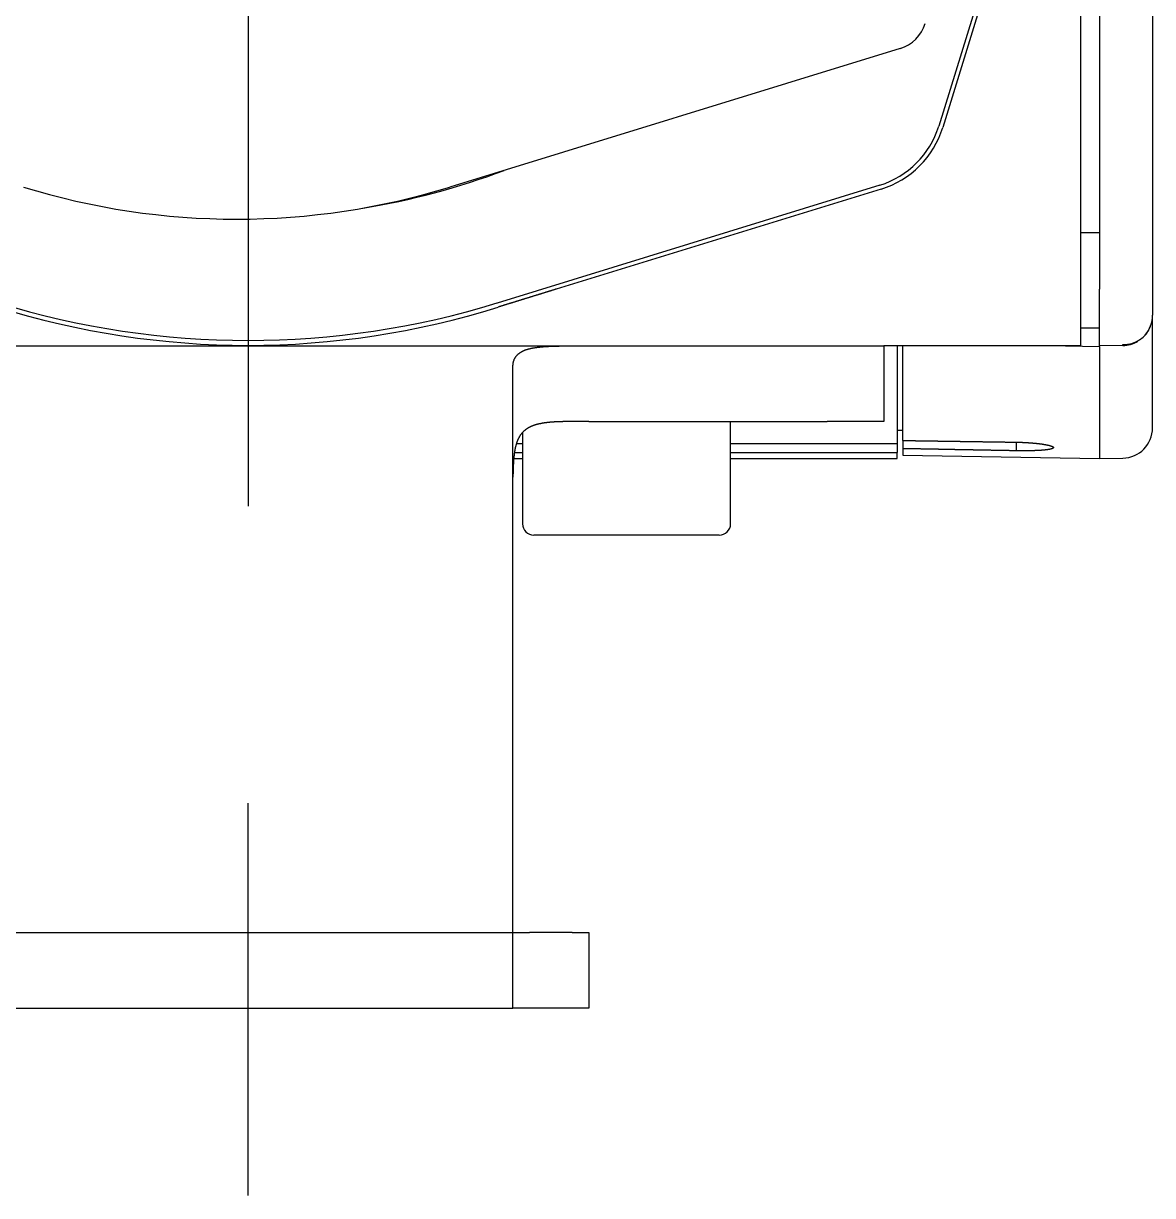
# Model space of a CAD drawing. Extents: x 55 to 320, y 62 to 485.
# Drawn here: x 78.34 to 108.18, y 397.56 to 428.53 of the extents above; entities that cross this region are included whole.
import ezdxf

# ---------------------------------------------------------------- set-up
doc = ezdxf.new("R2010")
doc.units = 0
doc.header["$MEASUREMENT"] = 0
doc.linetypes.add('CENTER', pattern=[50.8, 31.75, -6.35, 6.35, -6.35])
doc.layers.get('0').update_dxf_attribs({"linetype": 'CONTINUOUS'})
doc.layers.add('FR_QBM1_G14_40U', color=7, linetype='CONTINUOUS')

msp = doc.modelspace()

# ---------------------------------------------------------------- linework, layer by layer
at = {"linetype": 'CENTER'}
for p, q in [((84.279, 484.577), (84.279, 415.781)), ((84.279, 397.561), (84.279, 407.927))]:
    msp.add_line(p, q, dxfattribs=at)
at = {"layer": 'FR_QBM1_G14_40U', "color": 5, "linetype": 'Continuous'}
for p, q in [((106.779, 463.511), (106.779, 421.51)), ((108.179, 463.5), (108.179, 421.521)), ((106.279, 437.963), (106.279, 421.511)), ((105.644, 435.932), (102.53, 425.817)), ((105.749, 435.899), (102.635, 425.785)), ((101.51, 427.871), (89.614, 424.209)), ((100.972, 424.26), (90.858, 421.145)), ((101.004, 424.155), (92.417, 421.511)), ((106.279, 423.011), (106.779, 423.011)), ((106.279, 421.511), (106.279, 420.011)), ((106.779, 420.011), (106.779, 421.51)), ((108.179, 421.521), (108.179, 420.821)), ((108.179, 417.846), (108.179, 420.821)), ((106.779, 420.485), (106.279, 420.485)), ((75.279, 420.011), (93.279, 420.011)), ((93.279, 420.011), (99.579, 420.011)), ((99.579, 420.011), (101.079, 420.011)), ((101.079, 420.011), (101.079, 418.011)), ((106.279, 420.011), (101.079, 420.011)), ((101.429, 420.011), (101.429, 417.434)), ((101.579, 417.513), (101.579, 420.011)), ((105.877, 420.011), (106.779, 420)), ((107.393, 420.021), (106.779, 420.011)), ((106.779, 420), (106.779, 420.011)), ((106.779, 420), (106.779, 417.035)), ((91.279, 418.011), (91.279, 419.475)), ((91.279, 405.511), (91.279, 418.011)), ((93.279, 418.011), (99.579, 418.011)), ((97.029, 415.311), (97.029, 418.011)), ((101.079, 418.011), (99.579, 418.011)), ((91.529, 417.716), (91.529, 415.311)), ((101.429, 417.788), (101.579, 417.788)), ((101.579, 417.513), (101.579, 417.296)), ((91.32, 417.199), (91.529, 417.199)), ((91.374, 417.434), (91.529, 417.434)), ((97.029, 417.434), (101.429, 417.434)), ((97.029, 417.199), (101.429, 417.199)), ((101.429, 417.434), (101.429, 417.199)), ((101.429, 417.035), (101.429, 417.199)), ((101.579, 417.296), (101.579, 417.126)), ((104.579, 417.478), (104.579, 417.24)), ((104.579, 417.24), (104.579, 417.24)), ((91.299, 417.035), (91.529, 417.035)), ((97.029, 417.035), (101.429, 417.035)), ((101.579, 417.126), (106.779, 417.035)), ((106.779, 417.035), (107.393, 417.046)), ((96.729, 415.011), (91.829, 415.011)), ((91.279, 404.511), (91.279, 405.511)), ((77.279, 404.511), (91.279, 404.511)), ((91.279, 404.511), (91.718, 404.511)), ((91.279, 402.511), (91.279, 404.511)), ((92.84, 404.511), (91.718, 404.511)), ((92.84, 404.511), (93.279, 404.511)), ((93.279, 404.511), (93.279, 402.511)), ((77.279, 402.511), (91.279, 402.511)), ((91.718, 402.511), (91.279, 402.511)), ((92.84, 402.511), (91.718, 402.511)), ((93.279, 402.511), (92.84, 402.511))]:
    msp.add_line(p, q, dxfattribs=at)
for points in [[(92.417, 421.511, 0), (92.405, 421.507, 0), (92.393, 421.503, 0), (92.381, 421.499, 0), (92.369, 421.496, 0), (92.357, 421.492, 0), (92.344, 421.488, 0), (92.332, 421.484, 0), (92.32, 421.481, 0), (92.308, 421.477, 0), (92.296, 421.473, 0), (92.284, 421.469, 0), (92.271, 421.466, 0), (92.259, 421.462, 0), (92.247, 421.458, 0), (92.235, 421.454, 0), (92.223, 421.451, 0), (92.211, 421.447, 0), (92.198, 421.443, 0), (92.186, 421.439, 0), (92.174, 421.436, 0), (92.162, 421.432, 0), (92.15, 421.428, 0), (92.138, 421.424, 0), (92.126, 421.421, 0), (92.114, 421.417, 0), (92.101, 421.413, 0), (92.089, 421.409, 0), (92.077, 421.406, 0), (92.065, 421.402, 0), (92.053, 421.398, 0), (92.041, 421.394, 0), (92.029, 421.391, 0), (92.016, 421.387, 0), (92.004, 421.383, 0), (91.992, 421.38, 0), (91.98, 421.376, 0), (91.968, 421.372, 0), (91.956, 421.368, 0), (91.944, 421.365, 0), (91.932, 421.361, 0), (91.92, 421.357, 0), (91.908, 421.353, 0), (91.896, 421.35, 0), (91.883, 421.346, 0), (91.871, 421.342, 0), (91.859, 421.339, 0), (91.847, 421.335, 0), (91.835, 421.331, 0), (91.823, 421.327, 0), (91.811, 421.324, 0), (91.799, 421.32, 0), (91.787, 421.316, 0), (91.775, 421.312, 0), (91.763, 421.309, 0), (91.751, 421.305, 0), (91.739, 421.301, 0), (91.727, 421.298, 0), (91.715, 421.294, 0), (91.703, 421.29, 0), (91.691, 421.286, 0), (91.679, 421.283, 0), (91.667, 421.279, 0), (91.655, 421.275, 0), (91.643, 421.272, 0), (91.631, 421.268, 0), (91.619, 421.264, 0), (91.607, 421.261, 0), (91.595, 421.257, 0), (91.583, 421.253, 0), (91.571, 421.25, 0), (91.559, 421.246, 0), (91.547, 421.242, 0), (91.535, 421.238, 0), (91.523, 421.235, 0), (91.511, 421.231, 0), (91.499, 421.227, 0), (91.488, 421.224, 0), (91.476, 421.22, 0), (91.464, 421.216, 0), (91.452, 421.213, 0), (91.44, 421.209, 0), (91.428, 421.205, 0), (91.416, 421.202, 0), (91.404, 421.198, 0), (91.393, 421.194, 0), (91.381, 421.191, 0), (91.369, 421.187, 0), (91.357, 421.183, 0), (91.345, 421.18, 0), (91.333, 421.176, 0), (91.322, 421.172, 0), (91.31, 421.169, 0), (91.298, 421.165, 0), (91.286, 421.161, 0), (91.275, 421.158, 0), (91.263, 421.154, 0), (91.251, 421.151, 0), (91.239, 421.147, 0), (91.227, 421.143, 0), (91.216, 421.14, 0), (91.204, 421.136, 0), (91.192, 421.132, 0), (91.18, 421.129, 0), (91.169, 421.125, 0), (91.157, 421.122, 0), (91.145, 421.118, 0), (91.134, 421.114, 0), (91.122, 421.111, 0), (91.11, 421.107, 0), (91.099, 421.103, 0), (91.087, 421.1, 0), (91.075, 421.096, 0), (91.064, 421.093, 0), (91.052, 421.089, 0), (91.04, 421.085, 0), (91.029, 421.082, 0), (91.017, 421.078, 0), (91.006, 421.075, 0), (90.994, 421.071, 0), (90.983, 421.067, 0), (90.971, 421.064, 0), (90.96, 421.06, 0), (90.948, 421.057, 0), (90.936, 421.053, 0), (90.925, 421.05, 0), (90.913, 421.046, 0), (90.902, 421.042, 0), (90.89, 421.039, 0)], [(91.297, 417.011, 0), (91.297, 417.007, 0), (91.296, 417.003, 0), (91.296, 417, 0), (91.296, 416.996, 0), (91.296, 416.992, 0), (91.295, 416.989, 0), (91.295, 416.985, 0), (91.295, 416.982, 0), (91.295, 416.978, 0), (91.294, 416.974, 0), (91.294, 416.971, 0), (91.294, 416.967, 0), (91.293, 416.964, 0), (91.293, 416.96, 0), (91.293, 416.956, 0), (91.293, 416.953, 0), (91.293, 416.949, 0), (91.292, 416.946, 0), (91.292, 416.942, 0), (91.292, 416.938, 0), (91.292, 416.935, 0), (91.291, 416.931, 0), (91.291, 416.928, 0), (91.291, 416.924, 0), (91.291, 416.92, 0), (91.29, 416.917, 0), (91.29, 416.913, 0), (91.29, 416.909, 0), (91.29, 416.906, 0), (91.29, 416.902, 0), (91.289, 416.899, 0), (91.289, 416.895, 0), (91.289, 416.891, 0), (91.289, 416.888, 0), (91.288, 416.884, 0), (91.288, 416.88, 0), (91.288, 416.877, 0), (91.288, 416.873, 0), (91.288, 416.87, 0), (91.287, 416.866, 0), (91.287, 416.862, 0), (91.287, 416.859, 0), (91.287, 416.855, 0), (91.287, 416.852, 0), (91.287, 416.848, 0), (91.286, 416.844, 0), (91.286, 416.841, 0), (91.286, 416.837, 0), (91.286, 416.833, 0), (91.286, 416.83, 0), (91.285, 416.826, 0), (91.285, 416.823, 0), (91.285, 416.819, 0), (91.285, 416.815, 0), (91.285, 416.812, 0), (91.285, 416.808, 0), (91.284, 416.804, 0), (91.284, 416.801, 0), (91.284, 416.797, 0), (91.284, 416.794, 0), (91.284, 416.79, 0), (91.284, 416.786, 0), (91.284, 416.783, 0), (91.284, 416.779, 0), (91.283, 416.775, 0), (91.283, 416.772, 0), (91.283, 416.768, 0), (91.283, 416.764, 0), (91.283, 416.761, 0), (91.283, 416.757, 0), (91.282, 416.754, 0), (91.282, 416.75, 0), (91.282, 416.746, 0), (91.282, 416.743, 0), (91.282, 416.739, 0), (91.282, 416.735, 0), (91.282, 416.732, 0), (91.282, 416.728, 0), (91.282, 416.725, 0), (91.281, 416.721, 0), (91.281, 416.717, 0), (91.281, 416.714, 0), (91.281, 416.71, 0), (91.281, 416.706, 0), (91.281, 416.703, 0), (91.281, 416.699, 0), (91.281, 416.695, 0), (91.281, 416.692, 0), (91.281, 416.688, 0), (91.281, 416.685, 0), (91.281, 416.681, 0), (91.28, 416.677, 0), (91.28, 416.674, 0), (91.28, 416.67, 0), (91.28, 416.666, 0), (91.28, 416.663, 0), (91.28, 416.659, 0), (91.28, 416.656, 0), (91.28, 416.652, 0), (91.28, 416.648, 0), (91.28, 416.645, 0), (91.28, 416.641, 0), (91.28, 416.637, 0), (91.28, 416.634, 0), (91.279, 416.63, 0), (91.279, 416.626, 0), (91.279, 416.623, 0), (91.279, 416.619, 0), (91.279, 416.616, 0), (91.279, 416.612, 0), (91.279, 416.608, 0), (91.279, 416.605, 0), (91.279, 416.601, 0), (91.279, 416.597, 0), (91.279, 416.594, 0), (91.279, 416.59, 0), (91.279, 416.586, 0), (91.279, 416.583, 0), (91.279, 416.579, 0), (91.279, 416.576, 0), (91.279, 416.572, 0), (91.279, 416.568, 0), (91.279, 416.565, 0), (91.279, 416.561, 0), (91.279, 416.557, 0), (91.279, 416.554, 0), (91.279, 416.55, 0), (91.279, 416.546, 0)]]:
    msp.add_polyline3d(points, dxfattribs=at)
at = {"layer": 'FR_QBM1_G14_40U', "color": 5}
for points in [[(91.279, 419.475, 0), (91.279, 419.483, 0), (91.279, 419.492, 0), (91.279, 419.5, 0), (91.28, 419.508, 0), (91.281, 419.516, 0), (91.281, 419.524, 0), (91.282, 419.532, 0), (91.283, 419.54, 0), (91.284, 419.548, 0), (91.285, 419.556, 0), (91.286, 419.564, 0), (91.288, 419.572, 0), (91.289, 419.579, 0), (91.291, 419.587, 0), (91.293, 419.594, 0), (91.295, 419.601, 0), (91.297, 419.609, 0), (91.299, 419.616, 0), (91.301, 419.623, 0), (91.303, 419.63, 0), (91.306, 419.637, 0), (91.309, 419.644, 0), (91.311, 419.651, 0), (91.314, 419.658, 0), (91.317, 419.664, 0), (91.32, 419.671, 0), (91.324, 419.678, 0), (91.327, 419.684, 0), (91.33, 419.691, 0), (91.334, 419.697, 0), (91.338, 419.703, 0), (91.342, 419.709, 0), (91.346, 419.716, 0), (91.35, 419.722, 0), (91.354, 419.728, 0), (91.358, 419.734, 0), (91.363, 419.739, 0), (91.367, 419.745, 0), (91.372, 419.751, 0), (91.377, 419.757, 0), (91.382, 419.762, 0), (91.387, 419.768, 0), (91.392, 419.773, 0), (91.397, 419.778, 0), (91.403, 419.784, 0), (91.408, 419.789, 0), (91.414, 419.794, 0), (91.42, 419.799, 0), (91.426, 419.804, 0), (91.432, 419.809, 0), (91.438, 419.814, 0), (91.444, 419.819, 0), (91.451, 419.823, 0), (91.457, 419.828, 0), (91.464, 419.833, 0), (91.47, 419.837, 0), (91.477, 419.842, 0), (91.484, 419.846, 0), (91.492, 419.85, 0), (91.499, 419.855, 0), (91.506, 419.859, 0), (91.514, 419.863, 0), (91.521, 419.867, 0), (91.529, 419.871, 0), (91.537, 419.875, 0), (91.545, 419.879, 0), (91.553, 419.883, 0), (91.561, 419.886, 0), (91.569, 419.89, 0), (91.578, 419.893, 0), (91.586, 419.897, 0), (91.595, 419.9, 0), (91.604, 419.904, 0), (91.613, 419.907, 0), (91.622, 419.91, 0), (91.631, 419.914, 0), (91.64, 419.917, 0), (91.65, 419.92, 0), (91.659, 419.923, 0), (91.669, 419.926, 0), (91.679, 419.928, 0), (91.689, 419.931, 0), (91.699, 419.934, 0), (91.709, 419.937, 0), (91.719, 419.939, 0), (91.729, 419.942, 0), (91.74, 419.944, 0), (91.751, 419.947, 0), (91.761, 419.949, 0), (91.772, 419.951, 0), (91.783, 419.953, 0), (91.794, 419.956, 0), (91.805, 419.958, 0), (91.817, 419.96, 0), (91.828, 419.962, 0), (91.84, 419.964, 0), (91.851, 419.965, 0), (91.863, 419.967, 0), (91.875, 419.969, 0), (91.887, 419.971, 0), (91.899, 419.972, 0), (91.911, 419.974, 0), (91.924, 419.975, 0), (91.936, 419.977, 0), (91.949, 419.978, 0), (91.961, 419.98, 0), (91.974, 419.981, 0), (91.987, 419.983, 0), (92, 419.984, 0), (92.013, 419.985, 0), (92.026, 419.987, 0), (92.039, 419.988, 0), (92.052, 419.989, 0), (92.066, 419.99, 0), (92.079, 419.991, 0), (92.093, 419.992, 0), (92.106, 419.993, 0), (92.12, 419.994, 0), (92.134, 419.995, 0), (92.147, 419.996, 0), (92.161, 419.997, 0), (92.175, 419.998, 0), (92.189, 419.999, 0), (92.204, 419.999, 0), (92.218, 420, 0), (92.232, 420.001, 0), (92.247, 420.002, 0), (92.261, 420.002, 0), (92.276, 420.003, 0), (92.29, 420.003, 0), (92.305, 420.004, 0), (92.32, 420.005, 0), (92.335, 420.005, 0), (92.35, 420.006, 0), (92.365, 420.006, 0), (92.38, 420.007, 0), (92.395, 420.007, 0), (92.41, 420.007, 0), (92.425, 420.008, 0), (92.441, 420.008, 0), (92.456, 420.008, 0), (92.472, 420.009, 0), (92.487, 420.009, 0), (92.502, 420.009, 0), (92.518, 420.01, 0), (92.534, 420.01, 0), (92.549, 420.01, 0), (92.565, 420.01, 0), (92.581, 420.01, 0), (92.597, 420.011, 0), (92.613, 420.011, 0), (92.629, 420.011, 0), (92.645, 420.011, 0), (92.661, 420.011, 0), (92.677, 420.011, 0), (92.693, 420.011, 0), (92.709, 420.011, 0), (92.726, 420.011, 0), (92.742, 420.011, 0), (92.758, 420.011, 0), (92.775, 420.012, 0), (92.791, 420.012, 0), (92.808, 420.012, 0), (92.824, 420.012, 0), (92.841, 420.012, 0), (92.857, 420.012, 0), (92.874, 420.011, 0), (92.89, 420.011, 0), (92.907, 420.011, 0), (92.924, 420.011, 0), (92.94, 420.011, 0), (92.957, 420.011, 0), (92.974, 420.011, 0), (92.991, 420.011, 0), (93.007, 420.011, 0), (93.024, 420.011, 0), (93.041, 420.011, 0), (93.058, 420.011, 0), (93.075, 420.011, 0), (93.092, 420.011, 0), (93.109, 420.011, 0), (93.126, 420.011, 0), (93.143, 420.011, 0), (93.16, 420.011, 0), (93.177, 420.011, 0), (93.194, 420.011, 0), (93.211, 420.011, 0), (93.228, 420.011, 0), (93.245, 420.011, 0), (93.262, 420.011, 0), (93.279, 420.011, 0)], [(93.279, 418.011, 0), (93.266, 418.011, 0), (93.254, 418.011, 0), (93.241, 418.011, 0), (93.228, 418.011, 0), (93.215, 418.011, 0), (93.203, 418.011, 0), (93.19, 418.011, 0), (93.177, 418.011, 0), (93.165, 418.011, 0), (93.152, 418.011, 0), (93.139, 418.011, 0), (93.127, 418.011, 0), (93.114, 418.011, 0), (93.101, 418.011, 0), (93.089, 418.011, 0), (93.076, 418.011, 0), (93.064, 418.011, 0), (93.051, 418.011, 0), (93.038, 418.012, 0), (93.026, 418.012, 0), (93.013, 418.012, 0), (93.001, 418.012, 0), (92.988, 418.012, 0), (92.976, 418.012, 0), (92.963, 418.012, 0), (92.951, 418.012, 0), (92.938, 418.012, 0), (92.926, 418.012, 0), (92.913, 418.012, 0), (92.901, 418.012, 0), (92.888, 418.012, 0), (92.876, 418.012, 0), (92.864, 418.012, 0), (92.851, 418.013, 0), (92.839, 418.013, 0), (92.827, 418.013, 0), (92.814, 418.013, 0), (92.802, 418.013, 0), (92.79, 418.013, 0), (92.778, 418.013, 0), (92.765, 418.012, 0), (92.753, 418.012, 0), (92.741, 418.012, 0), (92.729, 418.012, 0), (92.717, 418.012, 0), (92.705, 418.012, 0), (92.693, 418.012, 0), (92.681, 418.012, 0), (92.669, 418.012, 0), (92.657, 418.012, 0), (92.645, 418.011, 0), (92.633, 418.011, 0), (92.621, 418.011, 0), (92.609, 418.011, 0), (92.597, 418.011, 0), (92.585, 418.01, 0), (92.573, 418.01, 0), (92.562, 418.01, 0), (92.55, 418.01, 0), (92.538, 418.009, 0), (92.526, 418.009, 0), (92.515, 418.008, 0), (92.503, 418.008, 0), (92.492, 418.008, 0), (92.48, 418.007, 0), (92.469, 418.007, 0), (92.457, 418.006, 0), (92.446, 418.006, 0), (92.434, 418.005, 0), (92.423, 418.005, 0), (92.412, 418.004, 0), (92.4, 418.004, 0), (92.389, 418.003, 0), (92.378, 418.002, 0), (92.367, 418.002, 0), (92.355, 418.001, 0), (92.344, 418, 0), (92.333, 417.999, 0), (92.322, 417.999, 0), (92.311, 417.998, 0), (92.3, 417.997, 0), (92.289, 417.996, 0), (92.278, 417.995, 0), (92.268, 417.994, 0), (92.257, 417.993, 0), (92.246, 417.992, 0), (92.235, 417.991, 0), (92.225, 417.99, 0), (92.214, 417.989, 0), (92.204, 417.988, 0), (92.193, 417.987, 0), (92.183, 417.986, 0), (92.172, 417.984, 0), (92.162, 417.983, 0), (92.151, 417.982, 0), (92.141, 417.98, 0), (92.131, 417.979, 0), (92.121, 417.978, 0), (92.111, 417.976, 0), (92.101, 417.975, 0), (92.091, 417.973, 0), (92.081, 417.972, 0), (92.071, 417.97, 0), (92.061, 417.968, 0), (92.051, 417.967, 0), (92.041, 417.965, 0), (92.031, 417.963, 0), (92.022, 417.961, 0), (92.012, 417.959, 0), (92.003, 417.957, 0), (91.993, 417.956, 0), (91.984, 417.954, 0), (91.974, 417.951, 0), (91.965, 417.949, 0), (91.956, 417.947, 0), (91.946, 417.945, 0), (91.937, 417.943, 0), (91.928, 417.941, 0), (91.919, 417.938, 0), (91.91, 417.936, 0), (91.901, 417.933, 0), (91.892, 417.931, 0), (91.883, 417.928, 0), (91.875, 417.926, 0), (91.866, 417.923, 0), (91.857, 417.921, 0), (91.849, 417.918, 0), (91.84, 417.915, 0), (91.832, 417.912, 0), (91.823, 417.909, 0), (91.815, 417.906, 0), (91.807, 417.903, 0), (91.799, 417.9, 0), (91.791, 417.897, 0), (91.783, 417.894, 0), (91.775, 417.89, 0), (91.767, 417.887, 0), (91.759, 417.884, 0), (91.751, 417.88, 0), (91.743, 417.877, 0), (91.736, 417.873, 0), (91.728, 417.869, 0), (91.721, 417.866, 0), (91.713, 417.862, 0), (91.706, 417.858, 0), (91.699, 417.854, 0), (91.691, 417.85, 0), (91.684, 417.846, 0), (91.677, 417.842, 0), (91.67, 417.837, 0), (91.663, 417.833, 0), (91.656, 417.829, 0), (91.649, 417.824, 0), (91.642, 417.82, 0), (91.636, 417.815, 0), (91.629, 417.811, 0), (91.623, 417.806, 0), (91.616, 417.801, 0), (91.61, 417.796, 0), (91.603, 417.791, 0), (91.597, 417.786, 0), (91.591, 417.781, 0), (91.585, 417.776, 0), (91.579, 417.771, 0), (91.573, 417.766, 0), (91.567, 417.76, 0), (91.561, 417.755, 0), (91.555, 417.749, 0), (91.549, 417.744, 0), (91.544, 417.738, 0), (91.538, 417.732, 0), (91.533, 417.727, 0), (91.527, 417.721, 0), (91.522, 417.715, 0), (91.516, 417.709, 0), (91.511, 417.703, 0), (91.506, 417.697, 0), (91.501, 417.691, 0), (91.496, 417.684, 0), (91.491, 417.678, 0), (91.486, 417.671, 0), (91.481, 417.665, 0), (91.477, 417.658, 0), (91.472, 417.652, 0), (91.468, 417.645, 0), (91.463, 417.638, 0), (91.459, 417.631, 0), (91.454, 417.624, 0), (91.45, 417.617, 0), (91.446, 417.61, 0), (91.442, 417.603, 0), (91.438, 417.596, 0), (91.434, 417.589, 0), (91.43, 417.581, 0), (91.426, 417.574, 0), (91.422, 417.566, 0), (91.418, 417.559, 0), (91.415, 417.551, 0), (91.411, 417.543, 0), (91.408, 417.535, 0), (91.404, 417.527, 0), (91.401, 417.519, 0), (91.397, 417.511, 0), (91.394, 417.503, 0), (91.391, 417.495, 0), (91.388, 417.487, 0), (91.385, 417.479, 0), (91.382, 417.47, 0), (91.379, 417.462, 0), (91.376, 417.453, 0), (91.373, 417.445, 0), (91.37, 417.436, 0), (91.368, 417.427, 0), (91.365, 417.419, 0), (91.362, 417.41, 0), (91.36, 417.401, 0), (91.357, 417.392, 0), (91.355, 417.383, 0), (91.353, 417.374, 0), (91.35, 417.365, 0), (91.348, 417.356, 0), (91.346, 417.346, 0), (91.344, 417.337, 0), (91.341, 417.328, 0), (91.339, 417.318, 0), (91.337, 417.309, 0), (91.335, 417.299, 0), (91.333, 417.29, 0), (91.332, 417.28, 0), (91.33, 417.27, 0), (91.328, 417.261, 0), (91.326, 417.251, 0), (91.324, 417.241, 0), (91.323, 417.231, 0), (91.321, 417.221, 0), (91.32, 417.211, 0), (91.318, 417.201, 0), (91.317, 417.191, 0), (91.315, 417.181, 0), (91.314, 417.17, 0), (91.312, 417.16, 0), (91.311, 417.15, 0), (91.31, 417.139, 0), (91.308, 417.129, 0), (91.307, 417.118, 0), (91.306, 417.108, 0), (91.305, 417.097, 0), (91.304, 417.086, 0), (91.303, 417.076, 0), (91.302, 417.065, 0), (91.301, 417.054, 0), (91.3, 417.043, 0), (91.299, 417.032, 0), (91.298, 417.022, 0), (91.297, 417.011, 0)], [(101.579, 417.513, 0), (101.592, 417.513, 0), (101.606, 417.513, 0), (101.619, 417.513, 0), (101.633, 417.513, 0), (101.646, 417.512, 0), (101.66, 417.512, 0), (101.673, 417.512, 0), (101.687, 417.512, 0), (101.7, 417.512, 0), (101.713, 417.511, 0), (101.727, 417.511, 0), (101.74, 417.511, 0), (101.754, 417.511, 0), (101.767, 417.511, 0), (101.781, 417.51, 0), (101.794, 417.51, 0), (101.808, 417.51, 0), (101.821, 417.51, 0), (101.835, 417.51, 0), (101.848, 417.509, 0), (101.861, 417.509, 0), (101.875, 417.509, 0), (101.888, 417.509, 0), (101.902, 417.509, 0), (101.915, 417.508, 0), (101.929, 417.508, 0), (101.942, 417.508, 0), (101.956, 417.508, 0), (101.969, 417.507, 0), (101.983, 417.507, 0), (101.996, 417.507, 0), (102.009, 417.507, 0), (102.023, 417.507, 0), (102.036, 417.506, 0), (102.05, 417.506, 0), (102.063, 417.506, 0), (102.077, 417.506, 0), (102.09, 417.506, 0), (102.104, 417.505, 0), (102.117, 417.505, 0), (102.131, 417.505, 0), (102.144, 417.505, 0), (102.157, 417.505, 0), (102.171, 417.504, 0), (102.184, 417.504, 0), (102.198, 417.504, 0), (102.211, 417.504, 0), (102.225, 417.504, 0), (102.238, 417.503, 0), (102.252, 417.503, 0), (102.265, 417.503, 0), (102.279, 417.503, 0), (102.292, 417.503, 0), (102.305, 417.502, 0), (102.319, 417.502, 0), (102.332, 417.502, 0), (102.346, 417.502, 0), (102.359, 417.502, 0), (102.373, 417.501, 0), (102.386, 417.501, 0), (102.4, 417.501, 0), (102.413, 417.501, 0), (102.426, 417.501, 0), (102.44, 417.5, 0), (102.453, 417.5, 0), (102.467, 417.5, 0), (102.48, 417.5, 0), (102.494, 417.5, 0), (102.507, 417.499, 0), (102.521, 417.499, 0), (102.534, 417.499, 0), (102.548, 417.499, 0), (102.561, 417.499, 0), (102.574, 417.498, 0), (102.588, 417.498, 0), (102.601, 417.498, 0), (102.615, 417.498, 0), (102.628, 417.498, 0), (102.642, 417.497, 0), (102.655, 417.497, 0), (102.669, 417.497, 0), (102.682, 417.497, 0), (102.696, 417.496, 0), (102.709, 417.496, 0), (102.722, 417.496, 0), (102.736, 417.496, 0), (102.749, 417.496, 0), (102.763, 417.495, 0), (102.776, 417.495, 0), (102.79, 417.495, 0), (102.803, 417.495, 0), (102.817, 417.495, 0), (102.83, 417.494, 0), (102.844, 417.494, 0), (102.857, 417.494, 0), (102.87, 417.494, 0), (102.884, 417.494, 0), (102.897, 417.493, 0), (102.911, 417.493, 0), (102.924, 417.493, 0), (102.938, 417.493, 0), (102.951, 417.493, 0), (102.965, 417.492, 0), (102.978, 417.492, 0), (102.992, 417.492, 0), (103.005, 417.492, 0), (103.018, 417.492, 0), (103.032, 417.491, 0), (103.045, 417.491, 0), (103.059, 417.491, 0), (103.072, 417.491, 0), (103.086, 417.491, 0), (103.099, 417.49, 0), (103.113, 417.49, 0), (103.126, 417.49, 0), (103.139, 417.49, 0), (103.153, 417.49, 0), (103.166, 417.489, 0), (103.18, 417.489, 0), (103.193, 417.489, 0), (103.207, 417.489, 0), (103.22, 417.489, 0), (103.234, 417.488, 0), (103.247, 417.488, 0), (103.261, 417.488, 0), (103.274, 417.488, 0), (103.287, 417.488, 0), (103.301, 417.487, 0), (103.314, 417.487, 0), (103.328, 417.487, 0), (103.341, 417.487, 0), (103.355, 417.486, 0), (103.368, 417.486, 0), (103.382, 417.486, 0), (103.395, 417.486, 0), (103.409, 417.486, 0), (103.422, 417.485, 0), (103.435, 417.485, 0), (103.449, 417.485, 0), (103.462, 417.485, 0), (103.476, 417.485, 0), (103.489, 417.484, 0), (103.503, 417.484, 0), (103.516, 417.484, 0), (103.53, 417.484, 0), (103.543, 417.484, 0), (103.557, 417.483, 0), (103.57, 417.483, 0), (103.583, 417.483, 0), (103.597, 417.483, 0), (103.61, 417.483, 0), (103.624, 417.482, 0), (103.637, 417.482, 0), (103.651, 417.482, 0), (103.664, 417.482, 0), (103.678, 417.482, 0), (103.691, 417.481, 0), (103.705, 417.481, 0), (103.718, 417.481, 0), (103.731, 417.481, 0), (103.745, 417.481, 0), (103.758, 417.48, 0), (103.772, 417.48, 0), (103.785, 417.48, 0), (103.799, 417.48, 0), (103.812, 417.48, 0), (103.826, 417.479, 0), (103.839, 417.479, 0), (103.852, 417.479, 0), (103.866, 417.479, 0), (103.879, 417.479, 0), (103.893, 417.478, 0), (103.906, 417.478, 0), (103.92, 417.478, 0), (103.933, 417.478, 0), (103.947, 417.477, 0), (103.96, 417.477, 0), (103.974, 417.477, 0), (103.987, 417.477, 0), (104, 417.477, 0), (104.014, 417.476, 0), (104.027, 417.476, 0), (104.041, 417.476, 0), (104.054, 417.476, 0), (104.068, 417.476, 0), (104.081, 417.475, 0), (104.095, 417.475, 0), (104.108, 417.475, 0), (104.122, 417.475, 0), (104.135, 417.475, 0), (104.148, 417.474, 0), (104.162, 417.474, 0), (104.175, 417.474, 0), (104.189, 417.474, 0), (104.202, 417.474, 0), (104.216, 417.473, 0), (104.229, 417.473, 0), (104.243, 417.473, 0), (104.256, 417.473, 0), (104.27, 417.473, 0), (104.283, 417.472, 0), (104.296, 417.472, 0), (104.31, 417.472, 0), (104.323, 417.472, 0), (104.337, 417.472, 0), (104.35, 417.471, 0), (104.364, 417.471, 0), (104.377, 417.471, 0), (104.391, 417.471, 0), (104.404, 417.47, 0), (104.418, 417.47, 0), (104.431, 417.47, 0), (104.444, 417.47, 0), (104.458, 417.47, 0), (104.471, 417.469, 0), (104.485, 417.469, 0), (104.498, 417.469, 0), (104.512, 417.469, 0), (104.525, 417.469, 0), (104.539, 417.468, 0), (104.552, 417.468, 0), (104.566, 417.468, 0), (104.579, 417.468, 0)], [(104.579, 417.24, 0), (104.566, 417.24, 0), (104.552, 417.241, 0), (104.539, 417.241, 0), (104.525, 417.241, 0), (104.512, 417.241, 0), (104.498, 417.242, 0), (104.485, 417.242, 0), (104.471, 417.242, 0), (104.458, 417.242, 0), (104.444, 417.243, 0), (104.431, 417.243, 0), (104.418, 417.243, 0), (104.404, 417.243, 0), (104.391, 417.244, 0), (104.377, 417.244, 0), (104.364, 417.244, 0), (104.35, 417.244, 0), (104.337, 417.245, 0), (104.323, 417.245, 0), (104.31, 417.245, 0), (104.296, 417.245, 0), (104.283, 417.246, 0), (104.27, 417.246, 0), (104.256, 417.246, 0), (104.243, 417.246, 0), (104.229, 417.247, 0), (104.216, 417.247, 0), (104.202, 417.247, 0), (104.189, 417.247, 0), (104.175, 417.248, 0), (104.162, 417.248, 0), (104.148, 417.248, 0), (104.135, 417.248, 0), (104.122, 417.249, 0), (104.108, 417.249, 0), (104.095, 417.249, 0), (104.081, 417.249, 0), (104.068, 417.25, 0), (104.054, 417.25, 0), (104.041, 417.25, 0), (104.027, 417.25, 0), (104.014, 417.251, 0), (104, 417.251, 0), (103.987, 417.251, 0), (103.974, 417.251, 0), (103.96, 417.252, 0), (103.947, 417.252, 0), (103.933, 417.252, 0), (103.92, 417.252, 0), (103.906, 417.253, 0), (103.893, 417.253, 0), (103.879, 417.253, 0), (103.866, 417.253, 0), (103.852, 417.254, 0), (103.839, 417.254, 0), (103.826, 417.254, 0), (103.812, 417.254, 0), (103.799, 417.255, 0), (103.785, 417.255, 0), (103.772, 417.255, 0), (103.758, 417.255, 0), (103.745, 417.256, 0), (103.731, 417.256, 0), (103.718, 417.256, 0), (103.705, 417.256, 0), (103.691, 417.257, 0), (103.678, 417.257, 0), (103.664, 417.257, 0), (103.651, 417.257, 0), (103.637, 417.258, 0), (103.624, 417.258, 0), (103.61, 417.258, 0), (103.597, 417.258, 0), (103.583, 417.259, 0), (103.57, 417.259, 0), (103.557, 417.259, 0), (103.543, 417.259, 0), (103.53, 417.26, 0), (103.516, 417.26, 0), (103.503, 417.26, 0), (103.489, 417.26, 0), (103.476, 417.261, 0), (103.462, 417.261, 0), (103.449, 417.261, 0), (103.435, 417.262, 0), (103.422, 417.262, 0), (103.409, 417.262, 0), (103.395, 417.262, 0), (103.382, 417.263, 0), (103.368, 417.263, 0), (103.355, 417.263, 0), (103.341, 417.263, 0), (103.328, 417.264, 0), (103.314, 417.264, 0), (103.301, 417.264, 0), (103.287, 417.264, 0), (103.274, 417.265, 0), (103.261, 417.265, 0), (103.247, 417.265, 0), (103.234, 417.265, 0), (103.22, 417.266, 0), (103.207, 417.266, 0), (103.193, 417.266, 0), (103.18, 417.266, 0), (103.166, 417.267, 0), (103.153, 417.267, 0), (103.139, 417.267, 0), (103.126, 417.267, 0), (103.113, 417.268, 0), (103.099, 417.268, 0), (103.086, 417.268, 0), (103.072, 417.268, 0), (103.059, 417.269, 0), (103.045, 417.269, 0), (103.032, 417.269, 0), (103.018, 417.269, 0), (103.005, 417.27, 0), (102.992, 417.27, 0), (102.978, 417.27, 0), (102.965, 417.27, 0), (102.951, 417.271, 0), (102.938, 417.271, 0), (102.924, 417.271, 0), (102.911, 417.271, 0), (102.897, 417.272, 0), (102.884, 417.272, 0), (102.87, 417.272, 0), (102.857, 417.272, 0), (102.844, 417.273, 0), (102.83, 417.273, 0), (102.817, 417.273, 0), (102.803, 417.273, 0), (102.79, 417.274, 0), (102.776, 417.274, 0), (102.763, 417.274, 0), (102.749, 417.274, 0), (102.736, 417.275, 0), (102.722, 417.275, 0), (102.709, 417.275, 0), (102.696, 417.275, 0), (102.682, 417.276, 0), (102.669, 417.276, 0), (102.655, 417.276, 0), (102.642, 417.276, 0), (102.628, 417.277, 0), (102.615, 417.277, 0), (102.601, 417.277, 0), (102.588, 417.277, 0), (102.574, 417.278, 0), (102.561, 417.278, 0), (102.548, 417.278, 0), (102.534, 417.278, 0), (102.521, 417.279, 0), (102.507, 417.279, 0), (102.494, 417.279, 0), (102.48, 417.279, 0), (102.467, 417.28, 0), (102.453, 417.28, 0), (102.44, 417.28, 0), (102.426, 417.28, 0), (102.413, 417.281, 0), (102.4, 417.281, 0), (102.386, 417.281, 0), (102.373, 417.281, 0), (102.359, 417.282, 0), (102.346, 417.282, 0), (102.332, 417.282, 0), (102.319, 417.282, 0), (102.305, 417.283, 0), (102.292, 417.283, 0), (102.279, 417.283, 0), (102.265, 417.283, 0), (102.252, 417.284, 0), (102.238, 417.284, 0), (102.225, 417.284, 0), (102.211, 417.284, 0), (102.198, 417.285, 0), (102.184, 417.285, 0), (102.171, 417.285, 0), (102.157, 417.285, 0), (102.144, 417.286, 0), (102.131, 417.286, 0), (102.117, 417.286, 0), (102.104, 417.287, 0), (102.09, 417.287, 0), (102.077, 417.287, 0), (102.063, 417.287, 0), (102.05, 417.288, 0), (102.036, 417.288, 0), (102.023, 417.288, 0), (102.009, 417.288, 0), (101.996, 417.289, 0), (101.983, 417.289, 0), (101.969, 417.289, 0), (101.956, 417.289, 0), (101.942, 417.29, 0), (101.929, 417.29, 0), (101.915, 417.29, 0), (101.902, 417.29, 0), (101.888, 417.291, 0), (101.875, 417.291, 0), (101.861, 417.291, 0), (101.848, 417.291, 0), (101.835, 417.292, 0), (101.821, 417.292, 0), (101.808, 417.292, 0), (101.794, 417.292, 0), (101.781, 417.293, 0), (101.767, 417.293, 0), (101.754, 417.293, 0), (101.74, 417.293, 0), (101.727, 417.294, 0), (101.713, 417.294, 0), (101.7, 417.294, 0), (101.687, 417.294, 0), (101.673, 417.295, 0), (101.66, 417.295, 0), (101.646, 417.295, 0), (101.633, 417.295, 0), (101.619, 417.296, 0), (101.606, 417.296, 0), (101.592, 417.296, 0), (101.579, 417.296, 0)], [(104.579, 417.468, 0), (104.582, 417.468, 0), (104.585, 417.468, 0), (104.588, 417.468, 0), (104.591, 417.468, 0), (104.594, 417.468, 0), (104.597, 417.467, 0), (104.6, 417.467, 0), (104.604, 417.467, 0), (104.607, 417.467, 0), (104.61, 417.467, 0), (104.613, 417.467, 0), (104.616, 417.467, 0), (104.619, 417.467, 0), (104.622, 417.467, 0), (104.625, 417.467, 0), (104.628, 417.467, 0), (104.631, 417.467, 0), (104.634, 417.467, 0), (104.637, 417.467, 0), (104.64, 417.467, 0), (104.644, 417.466, 0), (104.647, 417.466, 0), (104.65, 417.466, 0), (104.653, 417.466, 0), (104.656, 417.466, 0), (104.659, 417.466, 0), (104.662, 417.466, 0), (104.665, 417.466, 0), (104.668, 417.466, 0), (104.671, 417.466, 0), (104.674, 417.466, 0), (104.677, 417.466, 0), (104.68, 417.465, 0), (104.684, 417.465, 0), (104.687, 417.465, 0), (104.69, 417.465, 0), (104.693, 417.465, 0), (104.696, 417.465, 0), (104.699, 417.465, 0), (104.702, 417.465, 0), (104.705, 417.465, 0), (104.708, 417.465, 0), (104.711, 417.464, 0), (104.714, 417.464, 0), (104.717, 417.464, 0), (104.72, 417.464, 0), (104.723, 417.464, 0), (104.726, 417.464, 0), (104.73, 417.464, 0), (104.733, 417.464, 0), (104.736, 417.464, 0), (104.739, 417.463, 0), (104.742, 417.463, 0), (104.745, 417.463, 0), (104.748, 417.463, 0), (104.751, 417.463, 0), (104.754, 417.463, 0), (104.757, 417.463, 0), (104.76, 417.463, 0), (104.763, 417.462, 0), (104.766, 417.462, 0), (104.769, 417.462, 0), (104.772, 417.462, 0), (104.775, 417.462, 0), (104.778, 417.462, 0), (104.781, 417.462, 0), (104.784, 417.462, 0), (104.787, 417.461, 0), (104.79, 417.461, 0), (104.793, 417.461, 0), (104.796, 417.461, 0), (104.799, 417.461, 0), (104.802, 417.461, 0), (104.805, 417.461, 0), (104.808, 417.46, 0), (104.811, 417.46, 0), (104.814, 417.46, 0), (104.817, 417.46, 0), (104.82, 417.46, 0), (104.823, 417.46, 0), (104.826, 417.459, 0), (104.829, 417.459, 0), (104.832, 417.459, 0), (104.835, 417.459, 0), (104.838, 417.459, 0), (104.841, 417.459, 0), (104.844, 417.458, 0), (104.847, 417.458, 0), (104.85, 417.458, 0), (104.853, 417.458, 0), (104.856, 417.458, 0), (104.859, 417.458, 0), (104.862, 417.457, 0), (104.865, 417.457, 0), (104.868, 417.457, 0), (104.871, 417.457, 0), (104.874, 417.457, 0), (104.877, 417.457, 0), (104.88, 417.456, 0), (104.883, 417.456, 0), (104.886, 417.456, 0), (104.889, 417.456, 0), (104.892, 417.456, 0), (104.895, 417.456, 0), (104.897, 417.455, 0), (104.9, 417.455, 0), (104.903, 417.455, 0), (104.906, 417.455, 0), (104.909, 417.455, 0), (104.912, 417.454, 0), (104.915, 417.454, 0), (104.918, 417.454, 0), (104.921, 417.454, 0), (104.924, 417.454, 0), (104.926, 417.453, 0), (104.929, 417.453, 0), (104.932, 417.453, 0), (104.935, 417.453, 0), (104.938, 417.453, 0), (104.941, 417.452, 0), (104.944, 417.452, 0), (104.947, 417.452, 0), (104.949, 417.452, 0), (104.952, 417.452, 0), (104.955, 417.451, 0), (104.958, 417.451, 0), (104.961, 417.451, 0), (104.964, 417.451, 0), (104.967, 417.45, 0), (104.969, 417.45, 0), (104.972, 417.45, 0), (104.975, 417.45, 0), (104.978, 417.45, 0), (104.981, 417.449, 0), (104.984, 417.449, 0), (104.986, 417.449, 0), (104.989, 417.449, 0), (104.992, 417.448, 0), (104.995, 417.448, 0), (104.998, 417.448, 0), (105.001, 417.448, 0), (105.003, 417.448, 0), (105.006, 417.447, 0), (105.009, 417.447, 0), (105.012, 417.447, 0), (105.014, 417.447, 0), (105.017, 417.446, 0), (105.02, 417.446, 0), (105.023, 417.446, 0), (105.026, 417.446, 0), (105.028, 417.445, 0), (105.031, 417.445, 0), (105.034, 417.445, 0), (105.037, 417.445, 0), (105.039, 417.444, 0), (105.042, 417.444, 0), (105.045, 417.444, 0), (105.048, 417.444, 0), (105.05, 417.443, 0), (105.053, 417.443, 0), (105.056, 417.443, 0), (105.058, 417.443, 0), (105.061, 417.442, 0), (105.064, 417.442, 0), (105.067, 417.442, 0), (105.069, 417.442, 0), (105.072, 417.441, 0), (105.075, 417.441, 0), (105.077, 417.441, 0), (105.08, 417.441, 0), (105.083, 417.44, 0), (105.085, 417.44, 0), (105.088, 417.44, 0), (105.091, 417.44, 0), (105.093, 417.439, 0), (105.096, 417.439, 0), (105.099, 417.439, 0), (105.101, 417.439, 0), (105.104, 417.438, 0), (105.107, 417.438, 0), (105.109, 417.438, 0), (105.112, 417.437, 0), (105.114, 417.437, 0), (105.117, 417.437, 0), (105.12, 417.437, 0), (105.122, 417.436, 0), (105.125, 417.436, 0), (105.127, 417.436, 0), (105.13, 417.435, 0), (105.133, 417.435, 0), (105.135, 417.435, 0), (105.138, 417.435, 0), (105.14, 417.434, 0), (105.143, 417.434, 0), (105.145, 417.434, 0), (105.148, 417.433, 0), (105.15, 417.433, 0), (105.153, 417.433, 0), (105.155, 417.433, 0), (105.158, 417.432, 0), (105.16, 417.432, 0), (105.163, 417.432, 0), (105.165, 417.431, 0), (105.168, 417.431, 0), (105.17, 417.431, 0), (105.173, 417.431, 0), (105.175, 417.43, 0), (105.178, 417.43, 0), (105.18, 417.43, 0), (105.183, 417.429, 0), (105.185, 417.429, 0), (105.188, 417.429, 0), (105.19, 417.428, 0), (105.192, 417.428, 0), (105.195, 417.428, 0), (105.197, 417.428, 0), (105.2, 417.427, 0), (105.202, 417.427, 0), (105.204, 417.427, 0), (105.207, 417.426, 0), (105.209, 417.426, 0), (105.212, 417.426, 0), (105.214, 417.425, 0), (105.216, 417.425, 0), (105.219, 417.425, 0), (105.221, 417.424, 0), (105.223, 417.424, 0), (105.226, 417.424, 0), (105.228, 417.424, 0), (105.23, 417.423, 0), (105.233, 417.423, 0), (105.235, 417.423, 0), (105.237, 417.422, 0), (105.24, 417.422, 0), (105.242, 417.422, 0), (105.244, 417.421, 0), (105.246, 417.421, 0), (105.249, 417.421, 0), (105.251, 417.42, 0), (105.253, 417.42, 0), (105.256, 417.42, 0), (105.258, 417.419, 0), (105.26, 417.419, 0), (105.262, 417.419, 0), (105.265, 417.418, 0), (105.267, 417.418, 0), (105.269, 417.418, 0), (105.271, 417.417, 0), (105.273, 417.417, 0), (105.276, 417.417, 0), (105.278, 417.416, 0), (105.28, 417.416, 0), (105.282, 417.416, 0), (105.284, 417.415, 0), (105.287, 417.415, 0), (105.289, 417.415, 0), (105.291, 417.414, 0), (105.293, 417.414, 0), (105.295, 417.414, 0), (105.297, 417.413, 0), (105.299, 417.413, 0), (105.301, 417.413, 0), (105.304, 417.412, 0), (105.306, 417.412, 0), (105.308, 417.412, 0), (105.31, 417.411, 0), (105.312, 417.411, 0), (105.314, 417.411, 0), (105.316, 417.41, 0), (105.318, 417.41, 0), (105.32, 417.41, 0), (105.322, 417.409, 0), (105.324, 417.409, 0), (105.326, 417.408, 0), (105.328, 417.408, 0), (105.33, 417.408, 0), (105.332, 417.407, 0), (105.334, 417.407, 0), (105.336, 417.407, 0), (105.338, 417.406, 0), (105.34, 417.406, 0), (105.342, 417.406, 0), (105.344, 417.405, 0), (105.346, 417.405, 0), (105.348, 417.405, 0), (105.35, 417.404, 0), (105.352, 417.404, 0), (105.354, 417.404, 0), (105.356, 417.403, 0), (105.358, 417.403, 0), (105.36, 417.402, 0), (105.362, 417.402, 0), (105.364, 417.402, 0), (105.365, 417.401, 0), (105.367, 417.401, 0), (105.369, 417.401, 0), (105.371, 417.4, 0), (105.373, 417.4, 0), (105.375, 417.4, 0), (105.376, 417.399, 0), (105.378, 417.399, 0), (105.38, 417.399, 0), (105.382, 417.398, 0), (105.384, 417.398, 0), (105.386, 417.397, 0), (105.387, 417.397, 0), (105.389, 417.397, 0), (105.391, 417.396, 0), (105.393, 417.396, 0), (105.394, 417.396, 0), (105.396, 417.395, 0), (105.398, 417.395, 0), (105.399, 417.394, 0), (105.401, 417.394, 0), (105.403, 417.394, 0), (105.405, 417.393, 0), (105.406, 417.393, 0), (105.408, 417.393, 0), (105.41, 417.392, 0), (105.411, 417.392, 0), (105.413, 417.392, 0), (105.415, 417.391, 0), (105.416, 417.391, 0), (105.418, 417.39, 0), (105.419, 417.39, 0), (105.421, 417.39, 0), (105.423, 417.389, 0), (105.424, 417.389, 0), (105.426, 417.389, 0), (105.427, 417.388, 0), (105.429, 417.388, 0), (105.431, 417.387, 0), (105.432, 417.387, 0), (105.434, 417.387, 0), (105.435, 417.386, 0), (105.437, 417.386, 0), (105.438, 417.386, 0), (105.44, 417.385, 0), (105.441, 417.385, 0), (105.443, 417.384, 0), (105.444, 417.384, 0), (105.446, 417.384, 0), (105.447, 417.383, 0), (105.449, 417.383, 0), (105.45, 417.383, 0), (105.451, 417.382, 0), (105.453, 417.382, 0), (105.454, 417.381, 0), (105.456, 417.381, 0), (105.457, 417.381, 0), (105.458, 417.38, 0), (105.46, 417.38, 0), (105.461, 417.379, 0), (105.463, 417.379, 0), (105.464, 417.379, 0), (105.465, 417.378, 0), (105.467, 417.378, 0), (105.468, 417.378, 0), (105.469, 417.377, 0), (105.471, 417.377, 0), (105.472, 417.376, 0), (105.473, 417.376, 0), (105.475, 417.376, 0), (105.476, 417.375, 0), (105.477, 417.375, 0), (105.478, 417.374, 0), (105.48, 417.374, 0), (105.481, 417.374, 0), (105.482, 417.373, 0), (105.483, 417.373, 0), (105.485, 417.373, 0), (105.486, 417.372, 0), (105.487, 417.372, 0), (105.488, 417.371, 0), (105.489, 417.371, 0), (105.491, 417.371, 0), (105.492, 417.37, 0), (105.493, 417.37, 0), (105.494, 417.369, 0), (105.495, 417.369, 0), (105.496, 417.369, 0), (105.497, 417.368, 0), (105.498, 417.368, 0), (105.5, 417.368, 0), (105.501, 417.367, 0), (105.502, 417.367, 0), (105.503, 417.366, 0), (105.504, 417.366, 0), (105.505, 417.366, 0), (105.506, 417.365, 0), (105.507, 417.365, 0), (105.508, 417.364, 0), (105.509, 417.364, 0), (105.51, 417.364, 0), (105.511, 417.363, 0), (105.512, 417.363, 0), (105.513, 417.363, 0), (105.514, 417.362, 0), (105.515, 417.362, 0), (105.516, 417.361, 0), (105.517, 417.361, 0), (105.518, 417.361, 0), (105.519, 417.36, 0), (105.52, 417.36, 0), (105.521, 417.359, 0), (105.521, 417.359, 0), (105.522, 417.359, 0), (105.523, 417.358, 0), (105.524, 417.358, 0), (105.525, 417.357, 0), (105.526, 417.357, 0), (105.527, 417.357, 0), (105.527, 417.356, 0), (105.528, 417.356, 0), (105.529, 417.356, 0), (105.53, 417.355, 0), (105.531, 417.355, 0), (105.531, 417.354, 0), (105.532, 417.354, 0), (105.533, 417.354, 0), (105.534, 417.353, 0), (105.534, 417.353, 0), (105.535, 417.352, 0), (105.536, 417.352, 0), (105.536, 417.352, 0), (105.537, 417.351, 0), (105.538, 417.351, 0), (105.539, 417.351, 0), (105.539, 417.35, 0), (105.54, 417.35, 0), (105.54, 417.349, 0), (105.541, 417.349, 0), (105.542, 417.349, 0), (105.542, 417.348, 0), (105.543, 417.348, 0), (105.544, 417.347, 0), (105.544, 417.347, 0), (105.545, 417.347, 0), (105.545, 417.346, 0), (105.546, 417.346, 0), (105.546, 417.346, 0), (105.547, 417.345, 0), (105.547, 417.345, 0), (105.548, 417.344, 0), (105.548, 417.344, 0), (105.549, 417.344, 0), (105.549, 417.343, 0), (105.55, 417.343, 0), (105.55, 417.343, 0), (105.551, 417.342, 0), (105.551, 417.342, 0), (105.552, 417.341, 0), (105.552, 417.341, 0), (105.553, 417.341, 0), (105.553, 417.34, 0), (105.553, 417.34, 0), (105.554, 417.339, 0), (105.554, 417.339, 0), (105.555, 417.339, 0), (105.555, 417.338, 0), (105.555, 417.338, 0), (105.556, 417.338, 0), (105.556, 417.337, 0), (105.556, 417.337, 0), (105.557, 417.336, 0), (105.557, 417.336, 0), (105.557, 417.336, 0), (105.557, 417.335, 0), (105.558, 417.335, 0), (105.558, 417.335, 0), (105.558, 417.334, 0), (105.558, 417.334, 0), (105.559, 417.333, 0), (105.559, 417.333, 0), (105.559, 417.333, 0), (105.559, 417.332, 0), (105.56, 417.332, 0), (105.56, 417.332, 0), (105.56, 417.331, 0), (105.56, 417.331, 0), (105.56, 417.33, 0), (105.56, 417.33, 0), (105.56, 417.33, 0), (105.561, 417.329, 0), (105.561, 417.329, 0), (105.561, 417.329, 0), (105.561, 417.328, 0), (105.561, 417.328, 0), (105.561, 417.327, 0), (105.561, 417.327, 0), (105.561, 417.327, 0), (105.561, 417.326, 0), (105.561, 417.326, 0), (105.561, 417.326, 0), (105.561, 417.325, 0), (105.561, 417.325, 0), (105.561, 417.325, 0), (105.561, 417.324, 0), (105.561, 417.324, 0), (105.561, 417.323, 0), (105.561, 417.323, 0), (105.561, 417.323, 0), (105.561, 417.322, 0), (105.561, 417.322, 0), (105.561, 417.322, 0), (105.561, 417.321, 0), (105.561, 417.321, 0), (105.561, 417.321, 0), (105.56, 417.32, 0), (105.56, 417.32, 0), (105.56, 417.319, 0), (105.56, 417.319, 0), (105.56, 417.319, 0), (105.56, 417.318, 0), (105.559, 417.318, 0), (105.559, 417.318, 0), (105.559, 417.317, 0), (105.559, 417.317, 0), (105.559, 417.317, 0), (105.558, 417.316, 0), (105.558, 417.316, 0), (105.558, 417.316, 0), (105.558, 417.315, 0), (105.557, 417.315, 0), (105.557, 417.315, 0), (105.557, 417.314, 0), (105.556, 417.314, 0), (105.556, 417.313, 0), (105.556, 417.313, 0), (105.556, 417.313, 0), (105.555, 417.312, 0), (105.555, 417.312, 0), (105.554, 417.312, 0), (105.554, 417.311, 0), (105.554, 417.311, 0), (105.553, 417.311, 0), (105.553, 417.31, 0), (105.552, 417.31, 0), (105.552, 417.31, 0), (105.552, 417.309, 0), (105.551, 417.309, 0), (105.551, 417.309, 0), (105.55, 417.308, 0), (105.55, 417.308, 0), (105.549, 417.308, 0), (105.549, 417.307, 0), (105.548, 417.307, 0), (105.548, 417.307, 0), (105.547, 417.306, 0), (105.547, 417.306, 0), (105.546, 417.306, 0), (105.546, 417.305, 0), (105.545, 417.305, 0), (105.544, 417.305, 0), (105.544, 417.304, 0), (105.543, 417.304, 0), (105.543, 417.304, 0), (105.542, 417.303, 0), (105.541, 417.303, 0), (105.541, 417.303, 0), (105.54, 417.302, 0), (105.539, 417.302, 0), (105.539, 417.302, 0), (105.538, 417.301, 0), (105.537, 417.301, 0), (105.537, 417.301, 0), (105.536, 417.3, 0), (105.535, 417.3, 0), (105.535, 417.3, 0), (105.534, 417.299, 0), (105.533, 417.299, 0), (105.532, 417.299, 0), (105.532, 417.298, 0), (105.531, 417.298, 0), (105.53, 417.298, 0), (105.529, 417.297, 0), (105.528, 417.297, 0), (105.528, 417.297, 0), (105.527, 417.296, 0), (105.526, 417.296, 0), (105.525, 417.296, 0), (105.524, 417.295, 0), (105.523, 417.295, 0), (105.523, 417.295, 0), (105.522, 417.294, 0), (105.521, 417.294, 0), (105.52, 417.294, 0), (105.519, 417.294, 0), (105.518, 417.293, 0), (105.517, 417.293, 0), (105.516, 417.293, 0), (105.515, 417.292, 0), (105.514, 417.292, 0), (105.513, 417.292, 0), (105.512, 417.291, 0), (105.511, 417.291, 0), (105.51, 417.291, 0), (105.509, 417.29, 0), (105.508, 417.29, 0), (105.507, 417.29, 0), (105.506, 417.29, 0), (105.505, 417.289, 0), (105.504, 417.289, 0), (105.503, 417.289, 0), (105.502, 417.288, 0), (105.501, 417.288, 0), (105.5, 417.288, 0), (105.499, 417.287, 0), (105.498, 417.287, 0), (105.497, 417.287, 0), (105.496, 417.287, 0), (105.494, 417.286, 0), (105.493, 417.286, 0), (105.492, 417.286, 0), (105.491, 417.285, 0), (105.49, 417.285, 0), (105.489, 417.285, 0), (105.488, 417.284, 0), (105.486, 417.284, 0), (105.485, 417.284, 0), (105.484, 417.284, 0), (105.483, 417.283, 0), (105.481, 417.283, 0), (105.48, 417.283, 0), (105.479, 417.282, 0), (105.478, 417.282, 0), (105.476, 417.282, 0), (105.475, 417.282, 0), (105.474, 417.281, 0), (105.473, 417.281, 0), (105.471, 417.281, 0), (105.47, 417.281, 0), (105.469, 417.28, 0), (105.467, 417.28, 0), (105.466, 417.28, 0), (105.465, 417.279, 0), (105.463, 417.279, 0), (105.462, 417.279, 0), (105.461, 417.279, 0), (105.459, 417.278, 0), (105.458, 417.278, 0), (105.456, 417.278, 0), (105.455, 417.278, 0), (105.454, 417.277, 0), (105.452, 417.277, 0), (105.451, 417.277, 0), (105.449, 417.276, 0), (105.448, 417.276, 0), (105.446, 417.276, 0), (105.445, 417.276, 0), (105.443, 417.275, 0), (105.442, 417.275, 0), (105.44, 417.275, 0), (105.439, 417.275, 0), (105.437, 417.274, 0), (105.436, 417.274, 0), (105.434, 417.274, 0), (105.433, 417.274, 0), (105.431, 417.273, 0), (105.43, 417.273, 0), (105.428, 417.273, 0), (105.427, 417.273, 0), (105.425, 417.272, 0), (105.423, 417.272, 0), (105.422, 417.272, 0), (105.42, 417.272, 0), (105.419, 417.271, 0), (105.417, 417.271, 0), (105.415, 417.271, 0), (105.414, 417.271, 0), (105.412, 417.27, 0), (105.41, 417.27, 0), (105.409, 417.27, 0), (105.407, 417.27, 0), (105.405, 417.269, 0), (105.404, 417.269, 0), (105.402, 417.269, 0), (105.4, 417.269, 0), (105.398, 417.268, 0), (105.397, 417.268, 0), (105.395, 417.268, 0), (105.393, 417.268, 0), (105.391, 417.267, 0), (105.39, 417.267, 0), (105.388, 417.267, 0), (105.386, 417.267, 0), (105.384, 417.267, 0), (105.383, 417.266, 0), (105.381, 417.266, 0), (105.379, 417.266, 0), (105.377, 417.266, 0), (105.375, 417.265, 0), (105.373, 417.265, 0), (105.372, 417.265, 0), (105.37, 417.265, 0), (105.368, 417.264, 0), (105.366, 417.264, 0), (105.364, 417.264, 0), (105.362, 417.264, 0), (105.36, 417.264, 0), (105.358, 417.263, 0), (105.357, 417.263, 0), (105.355, 417.263, 0), (105.353, 417.263, 0), (105.351, 417.263, 0), (105.349, 417.262, 0), (105.347, 417.262, 0), (105.345, 417.262, 0), (105.343, 417.262, 0), (105.341, 417.261, 0), (105.339, 417.261, 0), (105.337, 417.261, 0), (105.335, 417.261, 0), (105.333, 417.261, 0), (105.331, 417.26, 0), (105.329, 417.26, 0), (105.327, 417.26, 0), (105.325, 417.26, 0), (105.323, 417.26, 0), (105.321, 417.259, 0), (105.319, 417.259, 0), (105.317, 417.259, 0), (105.315, 417.259, 0), (105.313, 417.259, 0), (105.311, 417.258, 0), (105.309, 417.258, 0), (105.307, 417.258, 0), (105.304, 417.258, 0), (105.302, 417.258, 0), (105.3, 417.257, 0), (105.298, 417.257, 0), (105.296, 417.257, 0), (105.294, 417.257, 0), (105.292, 417.257, 0), (105.29, 417.257, 0), (105.287, 417.256, 0), (105.285, 417.256, 0), (105.283, 417.256, 0), (105.281, 417.256, 0), (105.279, 417.256, 0), (105.277, 417.255, 0), (105.274, 417.255, 0), (105.272, 417.255, 0), (105.27, 417.255, 0), (105.268, 417.255, 0), (105.266, 417.255, 0), (105.263, 417.254, 0), (105.261, 417.254, 0), (105.259, 417.254, 0), (105.257, 417.254, 0), (105.254, 417.254, 0), (105.252, 417.253, 0), (105.25, 417.253, 0), (105.248, 417.253, 0), (105.245, 417.253, 0), (105.243, 417.253, 0), (105.241, 417.253, 0), (105.238, 417.252, 0), (105.236, 417.252, 0), (105.234, 417.252, 0), (105.231, 417.252, 0), (105.229, 417.252, 0), (105.227, 417.252, 0), (105.224, 417.252, 0), (105.222, 417.251, 0), (105.22, 417.251, 0), (105.217, 417.251, 0), (105.215, 417.251, 0), (105.213, 417.251, 0), (105.21, 417.251, 0), (105.208, 417.25, 0), (105.205, 417.25, 0), (105.203, 417.25, 0), (105.201, 417.25, 0), (105.198, 417.25, 0), (105.196, 417.25, 0), (105.193, 417.25, 0), (105.191, 417.249, 0), (105.188, 417.249, 0), (105.186, 417.249, 0), (105.184, 417.249, 0), (105.181, 417.249, 0), (105.179, 417.249, 0), (105.176, 417.249, 0), (105.174, 417.248, 0), (105.171, 417.248, 0), (105.169, 417.248, 0), (105.166, 417.248, 0), (105.164, 417.248, 0), (105.161, 417.248, 0), (105.159, 417.248, 0), (105.156, 417.247, 0), (105.154, 417.247, 0), (105.151, 417.247, 0), (105.149, 417.247, 0), (105.146, 417.247, 0), (105.143, 417.247, 0), (105.141, 417.247, 0), (105.138, 417.247, 0), (105.136, 417.246, 0), (105.133, 417.246, 0), (105.131, 417.246, 0), (105.128, 417.246, 0), (105.126, 417.246, 0), (105.123, 417.246, 0), (105.12, 417.246, 0), (105.118, 417.246, 0), (105.115, 417.245, 0), (105.113, 417.245, 0), (105.11, 417.245, 0), (105.107, 417.245, 0), (105.105, 417.245, 0), (105.102, 417.245, 0), (105.099, 417.245, 0), (105.097, 417.245, 0), (105.094, 417.245, 0), (105.091, 417.244, 0), (105.089, 417.244, 0), (105.086, 417.244, 0), (105.084, 417.244, 0), (105.081, 417.244, 0), (105.078, 417.244, 0), (105.076, 417.244, 0), (105.073, 417.244, 0), (105.07, 417.244, 0), (105.067, 417.244, 0), (105.065, 417.243, 0), (105.062, 417.243, 0), (105.059, 417.243, 0), (105.057, 417.243, 0), (105.054, 417.243, 0), (105.051, 417.243, 0), (105.049, 417.243, 0), (105.046, 417.243, 0), (105.043, 417.243, 0), (105.04, 417.243, 0), (105.038, 417.243, 0), (105.035, 417.242, 0), (105.032, 417.242, 0), (105.029, 417.242, 0), (105.027, 417.242, 0), (105.024, 417.242, 0), (105.021, 417.242, 0), (105.018, 417.242, 0), (105.016, 417.242, 0), (105.013, 417.242, 0), (105.01, 417.242, 0), (105.007, 417.242, 0), (105.005, 417.242, 0), (105.002, 417.241, 0), (104.999, 417.241, 0), (104.996, 417.241, 0), (104.993, 417.241, 0), (104.991, 417.241, 0), (104.988, 417.241, 0), (104.985, 417.241, 0), (104.982, 417.241, 0), (104.979, 417.241, 0), (104.976, 417.241, 0), (104.974, 417.241, 0), (104.971, 417.241, 0), (104.968, 417.241, 0), (104.965, 417.241, 0), (104.962, 417.241, 0), (104.959, 417.24, 0), (104.956, 417.24, 0), (104.954, 417.24, 0), (104.951, 417.24, 0), (104.948, 417.24, 0), (104.945, 417.24, 0), (104.942, 417.24, 0), (104.939, 417.24, 0), (104.936, 417.24, 0), (104.933, 417.24, 0), (104.931, 417.24, 0), (104.928, 417.24, 0), (104.925, 417.24, 0), (104.922, 417.24, 0), (104.919, 417.24, 0), (104.916, 417.24, 0), (104.913, 417.24, 0), (104.91, 417.24, 0), (104.907, 417.24, 0), (104.904, 417.239, 0), (104.901, 417.239, 0), (104.898, 417.239, 0), (104.896, 417.239, 0), (104.893, 417.239, 0), (104.89, 417.239, 0), (104.887, 417.239, 0), (104.884, 417.239, 0), (104.881, 417.239, 0), (104.878, 417.239, 0), (104.875, 417.239, 0), (104.872, 417.239, 0), (104.869, 417.239, 0), (104.866, 417.239, 0), (104.863, 417.239, 0), (104.86, 417.239, 0), (104.857, 417.239, 0), (104.854, 417.239, 0), (104.851, 417.239, 0), (104.848, 417.239, 0), (104.845, 417.239, 0), (104.842, 417.239, 0), (104.839, 417.239, 0), (104.836, 417.239, 0), (104.833, 417.239, 0), (104.83, 417.239, 0), (104.827, 417.239, 0), (104.824, 417.239, 0), (104.821, 417.239, 0), (104.818, 417.239, 0), (104.815, 417.239, 0), (104.812, 417.239, 0), (104.809, 417.239, 0), (104.806, 417.239, 0), (104.803, 417.239, 0), (104.8, 417.239, 0), (104.797, 417.239, 0), (104.794, 417.239, 0), (104.791, 417.239, 0), (104.788, 417.239, 0), (104.785, 417.239, 0), (104.782, 417.239, 0), (104.779, 417.239, 0), (104.776, 417.239, 0), (104.773, 417.239, 0), (104.77, 417.239, 0), (104.767, 417.239, 0), (104.764, 417.239, 0), (104.761, 417.239, 0), (104.758, 417.239, 0), (104.755, 417.239, 0), (104.752, 417.239, 0), (104.749, 417.239, 0), (104.746, 417.239, 0), (104.743, 417.239, 0), (104.74, 417.239, 0), (104.737, 417.239, 0), (104.734, 417.239, 0), (104.731, 417.239, 0), (104.727, 417.239, 0), (104.724, 417.239, 0), (104.721, 417.239, 0), (104.718, 417.239, 0), (104.715, 417.239, 0), (104.712, 417.239, 0), (104.709, 417.239, 0), (104.706, 417.239, 0), (104.703, 417.239, 0), (104.7, 417.239, 0), (104.697, 417.239, 0), (104.694, 417.239, 0), (104.691, 417.239, 0), (104.688, 417.239, 0), (104.684, 417.239, 0), (104.681, 417.239, 0), (104.678, 417.239, 0), (104.675, 417.239, 0), (104.672, 417.239, 0), (104.669, 417.239, 0), (104.666, 417.239, 0), (104.663, 417.239, 0), (104.66, 417.239, 0), (104.657, 417.239, 0), (104.653, 417.239, 0), (104.65, 417.239, 0), (104.647, 417.239, 0), (104.644, 417.239, 0), (104.641, 417.239, 0), (104.638, 417.239, 0), (104.635, 417.239, 0), (104.632, 417.239, 0), (104.629, 417.239, 0), (104.626, 417.24, 0), (104.622, 417.24, 0), (104.619, 417.24, 0), (104.616, 417.24, 0), (104.613, 417.24, 0), (104.61, 417.24, 0), (104.607, 417.24, 0), (104.604, 417.24, 0), (104.601, 417.24, 0), (104.598, 417.24, 0), (104.594, 417.24, 0), (104.591, 417.24, 0), (104.588, 417.24, 0), (104.585, 417.24, 0), (104.582, 417.24, 0), (104.579, 417.24, 0)]]:
    msp.add_polyline3d(points, dxfattribs=at)
at = {"layer": 'FR_QBM1_G14_40U', "color": 5, "linetype": 'Continuous'}
for centre, radius, start, end in [((101.215, 428.827), 1, 287.1145, 342.8856), ((100.279, 426.511), 2.355, 287.1144, 342.8856), ((100.279, 426.511), 2.465, 287.1144, 342.8856), ((84.279, 442.511), 19.1, 279.148, 290.7432), ((83.979, 442.511), 19.15, 252.8855, 287.1145), ((84.279, 442.108), 22.082, 252.5782, 287.4218), ((84.279, 442.511), 22.355, 252.8856, 287.1144), ((107.379, 420.821), 0.8, 319.2095, 0), ((107.429, 420.793), 0.743, 267.4177, 339.2645), ((107.379, 420.821), 0.8, 271, 300.68), ((69.853, 420.771), 37.548, 358.8556, 358.8998), ((107.379, 417.846), 0.8, 271, 0), ((91.829, 415.311), 0.3, 180, 270), ((96.729, 415.311), 0.3, 270, 0)]:
    msp.add_arc(centre, radius, start, end, dxfattribs=at)

doc.saveas('drawing.dxf')
